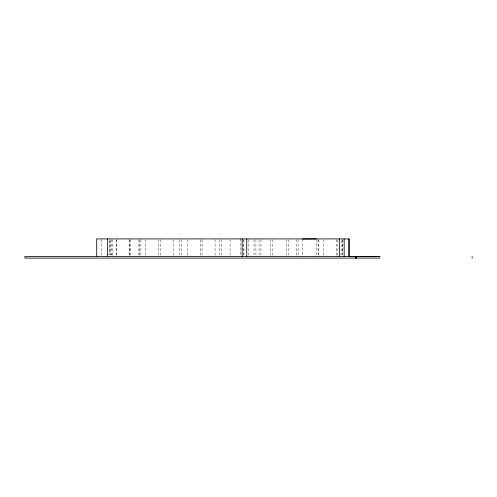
<?xml version="1.0" encoding="UTF-8"?>
<svg xmlns="http://www.w3.org/2000/svg" width="497" height="497" viewBox="0 0 497 497"><rect width="100%" height="100%" fill="white"/><g stroke="black" fill="none" stroke-linecap="round" stroke-linejoin="round"><path stroke-width="0.37" stroke-dasharray="2.48 1.86" d="M107.644 254.247L109.178 254.247L109.178 239.684M112.241 254.247L109.943 254.247L109.943 239.684M340.333 254.247L341.868 254.247L341.868 239.684M342.632 239.684L342.632 254.247M342.253 239.691L342.253 256.651M337.339 239.691L337.339 256.651M336.568 239.691L336.568 256.651M323.541 239.691L323.541 256.651M318.155 239.691L318.155 255.11M318.111 239.691L318.111 256.651M316.241 239.026L316.191 256.651M302.449 239.026L302.449 256.651M298.119 239.691L298.119 256.651M296.206 239.691L296.206 256.651M288.384 239.691L288.384 256.651M286.471 239.691L286.471 256.651M272.176 239.691L272.176 256.651M270.256 239.691L270.256 256.651M260.987 239.691L260.987 256.651M259.074 239.684L259.074 256.545M255.936 239.684L255.936 255.017M254.023 239.684L254.023 255.017M248.227 239.684L248.227 256.651M243.878 239.691L243.878 256.651M243.114 239.691L243.114 256.651M240.225 238.92L240.225 255.017M230.086 239.691L230.086 256.651M221.656 239.691L221.656 256.651M219.742 239.684L219.742 255.017M215.071 239.684L215.071 256.651M202.043 239.684L202.043 256.651M200.508 239.684L200.508 256.651M187.481 239.684L187.481 256.651M181.66 239.684L181.66 255.017M179.746 239.684L179.746 255.017M173.354 239.684L173.354 256.651M160.326 239.684L160.326 256.651M158.791 239.684L158.791 255.11M145.764 239.684L145.764 255.11M140.899 239.684L140.899 256.651M139.067 239.684L139.067 255.017M138.986 239.691L138.986 256.651M130.338 239.691L130.338 256.651M129.773 239.691L129.773 256.651M129.512 239.691L129.512 255.11M116.807 239.691L116.807 255.11M116.546 239.691L116.546 256.651M112.241 239.684L112.241 256.651M111.477 239.691L111.477 255.11M110.713 239.684L110.713 255.017M101.295 239.691L101.295 256.651"/><path stroke-width="0.75" d="M302.449 239.026L316.241 238.92M380.05 256.545L356.156 256.545L356.156 258.08M348.807 256.651L379.658 256.651M380.05 258.08L24.85 258.08L24.85 256.545L355.771 256.545L355.771 258.08M472.15 256.545L472.15 258.08M356.33 256.651L356.33 258.08M349.261 256.545L349.261 238.92L96.698 238.92L96.698 256.545M348.764 238.92L348.764 256.545M344.166 238.92L344.166 256.545M339.569 238.92L339.569 256.545M246.742 238.92L246.742 256.545M242.145 238.92L242.145 256.545M107.644 238.92L107.644 256.545"/></g></svg>
